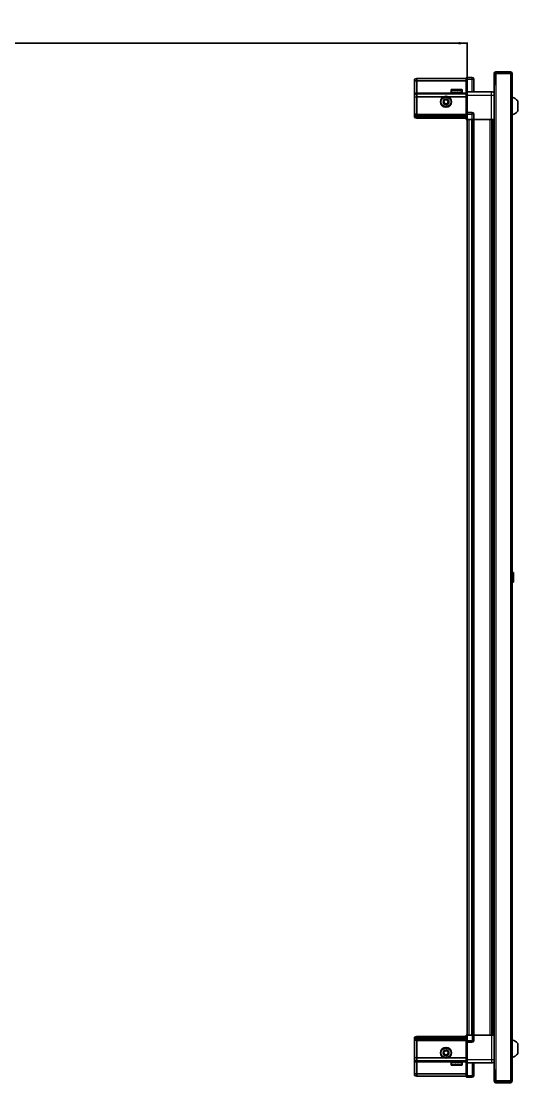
# Model space of a CAD drawing. Header units: millimetres. Extents: x 877 to 3916, y -1024 to 1882.
# Drawn here: x 2533 to 3122, y 549 to 1808 of the extents above; entities that cross this region are included whole.
import ezdxf

# ---------------------------------------------------------------- set-up
doc = ezdxf.new("R2010")
doc.units = ezdxf.units.MM
doc.layers.add('FORMAT', color=7, linetype='Continuous')
doc.styles.add('SLDTEXTSTYLE0', font='TXT', dxfattribs={"width": 0.75})
doc.dimstyles.new('SLDDIMSTYLE0', dxfattribs={"dimtxt": 20, "dimasz": 10, "dimexe": 0, "dimexo": 0.0625, "dimgap": 5, "dimtad": 2, "dimdec": 1, "dimrnd": 1e-09, "dimzin": 12, "dimdsep": 46, "dimtxsty": 'SLDTEXTSTYLE0', "dimsah": 1, "dimcen": 0.09, "dimadec": 0, "dimazin": 3, "dimtfac": 1, "dimtofl": 0, "dimtmove": 0, "dimatfit": 3, "dimfxl": 0, "dimfrac": 2, "dimtolj": 1, "dimtzin": 12, "dimarcsym": 0})

# ---------------------------------------------------------------- blocks, each defined once
blk = doc.blocks.new('_D_5')
at = {"layer": 'FORMAT'}
for p, q in [((1762.2, 1691.2), (1762.2, 1782.7)), ((1762.2, 1781.7), (3062.2, 1781.7)), ((3062.2, 1691.2), (3062.2, 1782.7))]:
    blk.add_line(p, q, dxfattribs=at)
for points in [[(1762.2, 1781.7), (1772.2, 1780.1), (1772.2, 1783.2)], [(3062.2, 1781.7), (3052.2, 1783.2), (3052.2, 1780.1)]]:
    blk.add_solid(points, dxfattribs=at)
at = {"layer": 'FORMAT', "insert": (2382.6, 1807.4), "char_height": 20, "attachment_point": 1, "style": 'SLDTEXTSTYLE0'}
blk.add_mtext('1300', dxfattribs=at)

msp = doc.modelspace()

# ---------------------------------------------------------------- linework, layer by layer
at = {"color": 7, "linetype": 'Continuous', "lineweight": 25}
for p, q in [((2999.55, 1738.85), (3002.55, 1739.66)), ((2999.55, 1737), (2999.55, 1738.85)), ((3002.55, 1739.66), (3002.55, 1737.16)), ((3002.55, 1739.66), (3060.85, 1739.66)), ((3061.71, 1741.16), (3060.85, 1740.66)), ((3061.71, 1741.16), (3060.85, 1740.66)), ((3060.85, 1740.66), (3060.85, 1739.16)), ((3060.85, 1724.36), (3060.85, 1739.16)), ((3062.05, 1741.16), (3061.71, 1741.16)), ((3062.05, 1741.16), (3061.71, 1741.16)), ((3062.05, 1739.16), (3062.05, 1741.16)), ((3062.05, 1741.16), (3062.05, 1741.16)), ((3062.05, 1741.16), (3068.05, 1741.16)), ((3062.05, 1739.16), (3062.05, 1724.36)), ((3070.05, 1739.16), (3070.05, 1724.16)), ((3094.05, 1745.56), (3094.05, 1733.16)), ((3095.55, 1745.56), (3095.55, 1733.16)), ((3096.05, 1732.66), (3096.05, 1745.56)), ((3096.05, 1745.56), (3113.45, 1745.56)), ((3113.45, 1747.66), (3096.15, 1747.66)), ((3113.45, 1746.16), (3096.15, 1746.16)), ((3113.45, 1746.16), (3113.45, 1747.66)), ((3113.45, 1745.56), (3115.55, 1745.56)), ((3115.55, 1745.56), (3115.55, 550.76)), ((2999.55, 1737), (3002.55, 1737.16)), ((2999.55, 1722.66), (2999.55, 1737)), ((3002.55, 1737.16), (3002.55, 1722.66)), ((3002.55, 1737.16), (3060.85, 1737.16)), ((3043.05, 1726.06), (3043.05, 1723.16)), ((3043.85, 1726.86), (3055.25, 1726.86)), ((3056.05, 1723.16), (3056.05, 1726.06)), ((3093.95, 1732.66), (3093.95, 563.66)), ((3093.95, 1732.66), (3096.05, 1732.66)), ((3094.05, 1733.16), (3095.55, 1733.16)), ((2999.55, 1720.85), (2999.55, 1722.66)), ((2999.55, 1720.85), (3002.55, 1721.66)), ((2999.55, 1717.83), (2999.55, 1720.85)), ((3002.55, 1718.16), (2999.55, 1717.83)), ((2999.55, 1697.66), (2999.55, 1717.83)), ((3002.55, 1722.66), (3002.55, 1721.66)), ((3002.55, 1721.66), (3002.55, 1718.16)), ((3002.55, 1721.66), (3060.85, 1721.66)), ((3002.55, 1718.16), (3002.55, 1697.66)), ((3002.55, 1718.16), (3034.55, 1718.16)), ((3039.55, 1718.16), (3060.85, 1718.16)), ((3043.05, 1723.16), (3043.09, 1723.16)), ((3043.21, 1723.66), (3043.09, 1723.66)), ((3043.09, 1723.66), (3043.09, 1723.16)), ((3043.09, 1723.16), (3043.21, 1723.16)), ((3043.21, 1723.66), (3043.21, 1723.16)), ((3043.21, 1723.16), (3043.62, 1723.16)), ((3043.96, 1723.66), (3043.62, 1723.66)), ((3043.62, 1723.66), (3043.62, 1723.16)), ((3043.62, 1723.16), (3043.96, 1723.16)), ((3043.96, 1723.66), (3043.96, 1723.16)), ((3043.96, 1723.16), (3044.73, 1723.16)), ((3045.25, 1723.66), (3044.73, 1723.66)), ((3044.73, 1723.66), (3044.73, 1723.16)), ((3044.73, 1723.16), (3045.25, 1723.16)), ((3045.15, 1723.16), (3045.15, 1723.06)), ((3045.15, 1723.06), (3053.95, 1723.06)), ((3045.25, 1723.66), (3045.25, 1723.16)), ((3045.25, 1723.16), (3046.31, 1723.16)), ((3045.55, 1722.66), (3046.24, 1722.18)), ((3045.55, 1722.66), (3053.55, 1722.66)), ((3046.24, 1722.18), (3045.55, 1721.69)), ((3045.55, 1721.69), (3045.55, 1721.66)), ((3045.55, 1721.69), (3053.55, 1721.69)), ((3046.24, 1722.18), (3052.86, 1722.18)), ((3046.97, 1723.66), (3046.31, 1723.66)), ((3046.31, 1723.66), (3046.31, 1723.16)), ((3046.31, 1723.16), (3046.97, 1723.16)), ((3046.97, 1723.66), (3046.97, 1723.16)), ((3046.97, 1723.16), (3048.21, 1723.16)), ((3048.94, 1723.66), (3048.21, 1723.66)), ((3048.21, 1723.66), (3048.21, 1723.16)), ((3048.21, 1723.16), (3048.64, 1723.16)), ((3048.64, 1723.66), (3048.64, 1723.16)), ((3048.94, 1723.66), (3048.94, 1723.16)), ((3048.94, 1723.16), (3050.24, 1723.16)), ((3050.97, 1723.66), (3050.24, 1723.66)), ((3050.24, 1723.66), (3050.24, 1723.16)), ((3050.51, 1723.66), (3050.51, 1723.16)), ((3050.51, 1723.16), (3050.97, 1723.16)), ((3050.97, 1723.66), (3050.97, 1723.16)), ((3050.97, 1723.16), (3052.2, 1723.16)), ((3052.86, 1723.66), (3052.2, 1723.66)), ((3052.2, 1723.66), (3052.2, 1723.16)), ((3052.2, 1723.16), (3052.86, 1723.16)), ((3052.86, 1723.66), (3052.86, 1723.16)), ((3052.86, 1723.16), (3053.91, 1723.16)), ((3052.86, 1722.18), (3053.55, 1722.66)), ((3053.55, 1721.69), (3052.86, 1722.18)), ((3053.55, 1721.66), (3053.55, 1721.69)), ((3054.43, 1723.66), (3053.91, 1723.66)), ((3053.91, 1723.66), (3053.91, 1723.16)), ((3053.91, 1723.16), (3054.43, 1723.16)), ((3053.95, 1723.06), (3053.95, 1723.16)), ((3054.43, 1723.66), (3054.43, 1723.16)), ((3054.43, 1723.16), (3055.18, 1723.16)), ((3055.52, 1723.66), (3055.18, 1723.66)), ((3055.18, 1723.66), (3055.18, 1723.16)), ((3055.18, 1723.16), (3055.52, 1723.16)), ((3055.52, 1723.66), (3055.52, 1723.16)), ((3055.52, 1723.16), (3055.91, 1723.16)), ((3056.02, 1723.66), (3055.91, 1723.66)), ((3055.91, 1723.66), (3055.91, 1723.16)), ((3055.91, 1723.16), (3056.02, 1723.16)), ((3056.02, 1723.66), (3056.02, 1723.16)), ((3056.02, 1723.16), (3056.05, 1723.16)), ((3060.85, 1724.16), (3060.85, 1724.36)), ((3062.05, 1724.16), (3060.85, 1724.16)), ((3060.85, 1720.16), (3060.85, 1724.16)), ((3060.85, 1699.86), (3060.85, 1720.16)), ((3062.05, 1724.36), (3062.05, 1724.16)), ((3062.05, 1724.16), (3062.05, 1720.16)), ((3062.05, 1724.16), (3091.05, 1724.16)), ((3062.05, 1720.16), (3062.05, 1699.86)), ((3122.15, 1701.16), (3122.15, 1713.16)), ((3060.85, 1699.66), (3060.85, 1699.86)), ((3062.05, 1699.86), (3062.05, 1699.66)), ((2999.55, 1695.85), (2999.55, 1697.66)), ((3002.55, 1696.66), (2999.55, 1695.85)), ((2999.55, 1695.11), (2999.55, 1695.85)), ((3002.55, 1695.66), (2999.55, 1695.11)), ((2999.55, 1694.61), (2999.55, 1695.11)), ((3002.55, 1694.16), (2999.55, 1694.61)), ((2999.55, 1693.46), (2999.55, 1694.61)), ((3002.55, 1692.66), (2999.55, 1693.46)), ((3002.55, 1697.66), (3002.55, 1696.66)), ((3002.55, 1696.66), (3002.55, 1695.66)), ((3002.55, 1696.66), (3060.85, 1696.66)), ((3002.55, 1695.66), (3060.85, 1695.66)), ((3002.55, 1695.66), (3002.55, 1694.16)), ((3002.55, 1694.16), (3002.55, 1692.66)), ((3002.55, 1694.16), (3060.85, 1694.16)), ((3002.55, 1692.66), (3060.85, 1692.66)), ((3062.05, 1699.66), (3060.85, 1699.66)), ((3060.85, 1699.66), (3060.85, 1698.98)), ((3060.85, 1691.16), (3060.85, 1698.98)), ((3061.71, 1691.16), (3060.85, 1691.16)), ((3061.71, 1697.66), (3061.71, 1691.16)), ((3062.05, 1691.16), (3061.71, 1691.16)), ((3062.05, 1697.66), (3062.05, 1699.66)), ((3062.05, 1697.66), (3062.05, 1699.66)), ((3062.05, 1699.66), (3068.05, 1699.66)), ((3062.05, 1697.66), (3062.05, 1691.16)), ((3062.05, 1691.16), (3068.05, 1691.16)), ((3062.2, 1691.16), (3062.2, 605.16)), ((3070.05, 1691.16), (3068.05, 1691.16)), ((3069.4, 1691.16), (3069.4, 605.16)), ((3070.05, 1697.66), (3070.05, 1691.16)), ((3070.05, 1691.16), (3091.05, 1691.16)), ((3092.07, 605.16), (3092.07, 1691.16)), ((3092.11, 605.16), (3092.11, 1691.16)), ((3093.9, 1691.16), (3093.9, 605.16)), ((3116.53, 1153.94), (3115.55, 1152.96)), ((3117.05, 1153.94), (3116.53, 1153.94)), ((3116.53, 1153.94), (3116.53, 1142.37)), ((3117.05, 1153.94), (3117.05, 1142.37)), ((3115.55, 1143.36), (3116.53, 1142.37)), ((3116.53, 1142.37), (3117.05, 1142.37)), ((3060.85, 597.34), (3060.85, 605.16)), ((3060.85, 605.16), (3061.71, 605.16)), ((3061.71, 605.16), (3061.71, 605.16)), ((3061.71, 605.16), (3061.71, 598.66)), ((3062.05, 605.16), (3061.71, 605.16)), ((3062.05, 605.16), (3062.05, 598.66)), ((3062.05, 605.16), (3062.05, 605.16)), ((3062.05, 605.16), (3068.05, 605.16)), ((3062.05, 605.16), (3062.05, 598.66)), ((3070.05, 605.16), (3068.05, 605.16)), ((3070.05, 598.66), (3070.05, 605.16)), ((3070.05, 605.16), (3091.05, 605.16)), ((3002.55, 603.66), (2999.55, 602.85)), ((2999.55, 602.85), (2999.55, 601.7)), ((3002.55, 602.16), (2999.55, 601.7)), ((2999.55, 601.7), (2999.55, 601.2)), ((3002.55, 600.66), (2999.55, 601.2)), ((2999.55, 601.2), (2999.55, 600.46)), ((3002.55, 599.66), (2999.55, 600.46)), ((2999.55, 600.46), (2999.55, 598.66)), ((2999.55, 598.66), (2999.55, 578.49)), ((3002.55, 602.16), (3002.55, 603.66)), ((3002.55, 603.66), (3060.85, 603.66)), ((3002.55, 602.16), (3060.85, 602.16)), ((3002.55, 600.66), (3002.55, 602.16)), ((3002.55, 600.66), (3060.85, 600.66)), ((3002.55, 599.66), (3002.55, 600.66)), ((3002.55, 599.66), (3060.85, 599.66)), ((3002.55, 598.66), (3002.55, 599.66)), ((3002.55, 578.16), (3002.55, 598.66)), ((3060.85, 597.34), (3060.85, 596.66)), ((3062.05, 596.66), (3060.85, 596.66)), ((3060.85, 596.46), (3060.85, 596.66)), ((3060.85, 576.16), (3060.85, 596.46)), ((3062.05, 596.66), (3062.05, 598.66)), ((3062.05, 596.66), (3062.05, 596.46)), ((3062.05, 596.66), (3068.05, 596.66)), ((3062.05, 596.46), (3062.05, 576.16)), ((3122.15, 583.16), (3122.15, 595.16)), ((3002.55, 578.16), (2999.55, 578.49)), ((2999.55, 578.49), (2999.55, 575.46)), ((2999.55, 575.46), (3002.55, 574.66)), ((2999.55, 575.46), (2999.55, 573.66)), ((2999.55, 573.66), (2999.55, 559.31)), ((3002.55, 578.16), (3034.55, 578.16)), ((3002.55, 574.66), (3002.55, 578.16)), ((3002.55, 574.66), (3060.85, 574.66)), ((3002.55, 573.66), (3002.55, 574.66)), ((3002.55, 559.16), (3002.55, 573.66)), ((3039.55, 578.16), (3060.85, 578.16)), ((3043.05, 573.16), (3043.05, 570.26)), ((3043.07, 573.16), (3043.05, 573.16)), ((3043.07, 572.66), (3043.07, 573.16)), ((3043.16, 573.16), (3043.07, 573.16)), ((3043.07, 572.66), (3043.16, 572.66)), ((3043.16, 572.66), (3043.16, 573.16)), ((3043.54, 573.16), (3043.16, 573.16)), ((3043.54, 572.66), (3043.54, 573.16)), ((3043.86, 573.16), (3043.54, 573.16)), ((3043.54, 572.66), (3043.86, 572.66)), ((3055.25, 569.46), (3043.85, 569.46)), ((3043.86, 572.66), (3043.86, 573.16)), ((3044.59, 573.16), (3043.86, 573.16)), ((3044.59, 572.66), (3044.59, 573.16)), ((3045.1, 573.16), (3044.59, 573.16)), ((3044.59, 572.66), (3045.1, 572.66)), ((3045.1, 572.66), (3045.1, 573.16)), ((3046.14, 573.16), (3045.1, 573.16)), ((3045.15, 573.26), (3045.15, 573.16)), ((3053.95, 573.26), (3045.15, 573.26)), ((3045.55, 574.66), (3045.55, 574.63)), ((3045.55, 574.63), (3046.24, 574.14)), ((3053.55, 574.63), (3045.55, 574.63)), ((3046.24, 574.14), (3045.55, 573.66)), ((3053.55, 573.66), (3045.55, 573.66)), ((3046.14, 572.66), (3046.14, 573.16)), ((3046.79, 573.16), (3046.14, 573.16)), ((3046.14, 572.66), (3046.79, 572.66)), ((3052.86, 574.14), (3046.24, 574.14)), ((3046.79, 572.66), (3046.79, 573.16)), ((3048.01, 573.16), (3046.79, 573.16)), ((3048.01, 572.66), (3048.01, 573.16)), ((3048.51, 573.16), (3048.01, 573.16)), ((3048.01, 572.66), (3048.74, 572.66)), ((3048.51, 572.66), (3048.51, 573.16)), ((3048.74, 572.66), (3048.74, 573.16)), ((3050.04, 573.16), (3048.74, 573.16)), ((3050.04, 572.66), (3050.04, 573.16)), ((3050.04, 572.66), (3050.77, 572.66)), ((3050.38, 572.66), (3050.38, 573.16)), ((3050.77, 573.16), (3050.38, 573.16)), ((3050.77, 572.66), (3050.77, 573.16)), ((3052.02, 573.16), (3050.77, 573.16)), ((3052.02, 572.66), (3052.02, 573.16)), ((3052.69, 573.16), (3052.02, 573.16)), ((3052.02, 572.66), (3052.69, 572.66)), ((3052.69, 572.66), (3052.69, 573.16)), ((3053.76, 573.16), (3052.69, 573.16)), ((3052.86, 574.14), (3053.55, 574.63)), ((3053.55, 573.66), (3052.86, 574.14)), ((3053.55, 574.63), (3053.55, 574.66)), ((3053.76, 572.66), (3053.76, 573.16)), ((3054.29, 573.16), (3053.76, 573.16)), ((3053.76, 572.66), (3054.29, 572.66)), ((3053.95, 573.16), (3053.95, 573.26)), ((3054.29, 572.66), (3054.29, 573.16)), ((3055.08, 573.16), (3054.29, 573.16)), ((3055.08, 572.66), (3055.08, 573.16)), ((3055.43, 573.16), (3055.08, 573.16)), ((3055.08, 572.66), (3055.43, 572.66)), ((3055.43, 572.66), (3055.43, 573.16)), ((3055.86, 573.16), (3055.43, 573.16)), ((3055.86, 572.66), (3055.86, 573.16)), ((3056, 573.16), (3055.86, 573.16)), ((3055.86, 572.66), (3056, 572.66)), ((3056, 572.66), (3056, 573.16)), ((3056.05, 573.16), (3056, 573.16)), ((3056.05, 570.26), (3056.05, 573.16)), ((3060.85, 572.16), (3060.85, 576.16)), ((3062.05, 572.16), (3060.85, 572.16)), ((3060.85, 571.96), (3060.85, 572.16)), ((3060.85, 557.16), (3060.85, 571.96)), ((3062.05, 576.16), (3062.05, 572.16)), ((3062.05, 572.16), (3062.05, 571.96)), ((3062.05, 572.16), (3091.05, 572.16)), ((3062.05, 571.96), (3062.05, 557.16)), ((3062.05, 571.96), (3062.05, 557.16)), ((3070.05, 557.16), (3070.05, 572.16)), ((2999.55, 559.31), (3002.55, 559.16)), ((2999.55, 559.31), (2999.55, 557.46)), ((2999.55, 557.46), (3002.55, 556.66)), ((3002.55, 559.16), (3060.85, 559.16)), ((3002.55, 556.66), (3002.55, 559.16)), ((3002.55, 556.66), (3060.85, 556.66)), ((3060.85, 557.16), (3060.85, 555.66)), ((3060.85, 555.66), (3061.71, 555.16)), ((3062.05, 555.16), (3061.71, 555.16)), ((3062.05, 555.16), (3062.05, 557.16)), ((3062.05, 555.16), (3068.05, 555.16)), ((3096.05, 563.66), (3093.95, 563.66)), ((3094.05, 563.16), (3095.55, 563.16)), ((3094.05, 563.16), (3094.05, 550.76)), ((3095.55, 563.16), (3095.55, 550.76)), ((3096.05, 550.76), (3096.05, 563.66)), ((3113.45, 550.76), (3096.05, 550.76)), ((3096.15, 550.16), (3113.45, 550.16)), ((3096.15, 548.66), (3113.45, 548.66)), ((3115.55, 550.76), (3113.45, 550.76)), ((3113.45, 550.16), (3113.45, 548.66))]:
    msp.add_line(p, q, dxfattribs=at)
at = {"color": 8, "linetype": 'Continuous', "lineweight": 18}
for p, q in [((3062.05, 1739.16), (3060.85, 1739.16)), ((3062.05, 1739.16), (3068.05, 1739.16)), ((3068.05, 1739.16), (3068.05, 1741.16)), ((3068.05, 1724.16), (3068.05, 1739.16)), ((3068.05, 1739.16), (3070.05, 1739.16)), ((3095.55, 1745.56), (3094.05, 1745.56)), ((3096.15, 1746.16), (3096.15, 1747.66)), ((3113.45, 1745.56), (3113.45, 550.76)), ((3043.05, 1726.06), (3056.05, 1726.06)), ((3096.05, 1732.66), (3096.05, 563.66)), ((2999.55, 1722.66), (3002.55, 1722.66)), ((3002.55, 1722.66), (3045.55, 1722.66)), ((3053.55, 1722.66), (3060.85, 1722.66)), ((3060.85, 1724.36), (3062.05, 1724.36)), ((3062.05, 1720.16), (3060.85, 1720.16)), ((3062.05, 1720.16), (3091.05, 1720.16)), ((3091.05, 1691.16), (3091.05, 1720.16)), ((3060.85, 1699.86), (3062.05, 1699.86)), ((3002.55, 1697.66), (2999.55, 1697.66)), ((3002.55, 1697.66), (3060.85, 1697.66)), ((3062.05, 1697.66), (3061.71, 1697.66)), ((3062.05, 1697.66), (3068.05, 1697.66)), ((3064.2, 1691.16), (3064.2, 605.16)), ((3067.4, 1691.16), (3067.4, 605.16)), ((3068.05, 1697.66), (3068.05, 1699.66)), ((3068.05, 1691.16), (3068.05, 1697.66)), ((3070.05, 1697.66), (3068.05, 1697.66)), ((3070.05, 1691.16), (3070.05, 605.16)), ((3089.45, 605.16), (3089.45, 1691.16)), ((3090.86, 1691.16), (3090.86, 605.16)), ((3093.31, 605.16), (3093.31, 1691.16)), ((3062.05, 605.16), (3061.71, 605.16)), ((3068.05, 605.16), (3068.05, 598.66)), ((3091.05, 605.16), (3091.05, 576.16)), ((3002.55, 598.66), (2999.55, 598.66)), ((3002.55, 598.66), (3060.85, 598.66)), ((3062.05, 596.46), (3060.85, 596.46)), ((3062.05, 598.66), (3061.71, 598.66)), ((3062.05, 598.66), (3068.05, 598.66)), ((3070.05, 598.66), (3068.05, 598.66)), ((3068.05, 598.66), (3068.05, 596.66)), ((2999.55, 573.66), (3002.55, 573.66)), ((3002.55, 573.66), (3045.55, 573.66)), ((3056.05, 570.26), (3043.05, 570.26)), ((3053.55, 573.66), (3060.85, 573.66)), ((3062.05, 576.16), (3060.85, 576.16)), ((3062.05, 571.96), (3060.85, 571.96)), ((3062.05, 576.16), (3091.05, 576.16)), ((3068.05, 572.16), (3068.05, 557.16)), ((3062.05, 557.16), (3060.85, 557.16)), ((3062.05, 557.16), (3068.05, 557.16)), ((3068.05, 557.16), (3070.05, 557.16)), ((3068.05, 557.16), (3068.05, 555.16)), ((3095.55, 550.76), (3094.05, 550.76)), ((3096.15, 550.16), (3096.15, 548.66))]:
    msp.add_line(p, q, dxfattribs=at)
at = {"color": 7, "linetype": 'Continuous', "lineweight": 25}
for centre, radius in [((3037.05, 1712.16), 6.5), ((3037.05, 1712.16), 3.46), ((3037.05, 584.16), 6.5), ((3037.05, 584.16), 3.46)]:
    msp.add_circle(centre, radius, dxfattribs=at)
at = {"color": 8, "linetype": 'Continuous', "lineweight": 18}
for centre in [(3037.05, 1712.16), (3037.05, 584.16)]:
    msp.add_circle(centre, 5.7, dxfattribs=at)
at = {"color": 7, "linetype": 'Continuous', "lineweight": 25}
for centre, radius, start, end in [((3068.05, 1739.16), 2, 0, 90), ((3096.15, 1745.56), 2.1, 90, 180), ((3096.15, 1745.56), 0.6, 90, 180), ((3113.45, 1745.56), 2.1, 0, 90), ((3113.45, 1745.56), 0.6, 0, 90), ((3043.85, 1726.06), 0.8, 90, 180), ((3055.25, 1726.06), 0.8, 0, 90), ((3037.05, 1712.16), 2.5, 120.74103, 180.74103), ((3037.05, 1712.16), 2.5, 60.74103, 120.74103), ((3037.05, 1712.16), 2.5, 0.74103, 60.74103), ((3045.15, 1722.66), 0.4, 0, 90), ((3053.95, 1722.66), 0.4, 90, 180), ((3112.52, 1706.13), 11.91, 36.1266, 75.29965), ((3037.05, 1712.16), 2.5, 180.74103, 240.74103), ((3037.05, 1712.16), 2.5, 240.74103, 300.74103), ((3037.05, 1712.16), 2.5, 300.74103, 0.74103), ((3112.52, 1708.18), 11.91, 284.70035, 323.8734), ((3068.05, 1697.66), 2, 0, 90), ((3068.05, 598.66), 2, 270, 0), ((3112.52, 588.13), 11.91, 36.1266, 75.29965), ((3037.05, 584.16), 2.5, 155.91157, 215.91157), ((3037.05, 584.16), 2.5, 95.91157, 155.91157), ((3037.05, 584.16), 2.5, 215.91157, 275.91157), ((3037.05, 584.16), 2.5, 35.91157, 95.91157), ((3037.05, 584.16), 2.5, 275.91157, 335.91157), ((3037.05, 584.16), 2.5, 335.91157, 35.91157), ((3112.52, 590.18), 11.91, 284.70035, 323.8734), ((3043.85, 570.26), 0.8, 180, 270), ((3045.15, 573.66), 0.4, 270, 0), ((3053.95, 573.66), 0.4, 180, 270), ((3055.25, 570.26), 0.8, 270, 0), ((3068.05, 557.16), 2, 270, 0), ((3096.15, 550.76), 2.1, 180, 270), ((3096.15, 550.76), 0.6, 180, 270), ((3113.45, 550.76), 2.1, 270, 0), ((3113.45, 550.76), 0.6, 270, 0)]:
    msp.add_arc(centre, radius, start, end, dxfattribs=at)
for centre, start_param, end_param in [((3058.25, 1697.66), 0, 0.7227342), ((3058.25, 598.66), 5.5604511, 6.2831853)]:
    msp.add_ellipse(centre, major_axis=(3.46, 0), ratio=0.5773503, start_param=start_param, end_param=end_param, dxfattribs=at)
for points, knots in [([(3034.53, 1713.57), (3034.97, 1713.83), (3035.8, 1714.33), (3036.63, 1714.82), (3037.01, 1715.05)], [0, 0, 0, 0, 0.5346859, 1, 1, 1, 1]), ([(3034.57, 1710.68), (3034.57, 1710.81), (3034.56, 1711.41), (3034.54, 1712.4), (3034.53, 1713.22), (3034.53, 1713.57)], [0, 0, 0, 0, 0.1331247, 0.6370994, 1, 1, 1, 1]), ([(3037.01, 1715.05), (3037.46, 1714.79), (3038.3, 1714.32), (3039.14, 1713.85), (3039.53, 1713.63)], [0, 0, 0, 0, 0.53468586, 1, 1, 1, 1]), ([(3039.53, 1713.63), (3039.53, 1713.29), (3039.54, 1712.47), (3039.56, 1711.47), (3039.57, 1710.87), (3039.57, 1710.75)], [0, 0, 0, 0, 0.3629006, 0.8668753, 1, 1, 1, 1]), ([(3091.05, 1724.16), (3091.49, 1724.11), (3092.17, 1724.04), (3092.98, 1723.6), (3093.53, 1723.17), (3093.81, 1722.79), (3093.95, 1722.61)], [0, 0, 0, 0, 0.3842982, 0.5911726, 0.8024372, 1, 1, 1, 1]), ([(3037.09, 1709.27), (3036.64, 1709.52), (3035.79, 1710), (3034.96, 1710.46), (3034.57, 1710.68)], [0, 0, 0, 0, 0.5346859, 1, 1, 1, 1]), ([(3039.57, 1710.75), (3039.12, 1710.48), (3038.29, 1709.99), (3037.47, 1709.5), (3037.09, 1709.27)], [0, 0, 0, 0, 0.5346859, 1, 1, 1, 1]), ([(3093.9, 1691.16), (3093.86, 1691.16), (3093.64, 1691.16), (3092.92, 1691.16), (3091.96, 1691.16), (3091.31, 1691.16), (3091.05, 1691.16)], [0, 0, 0, 0, 0.07170733, 0.42097906, 0.77025079, 1, 1, 1, 1]), ([(3093.9, 605.16), (3093.86, 605.16), (3093.64, 605.16), (3092.92, 605.16), (3091.96, 605.16), (3091.31, 605.16), (3091.05, 605.16)], [0, 0, 0, 0, 0.0717073, 0.4209791, 0.7702508, 1, 1, 1, 1]), ([(3034.18, 583.86), (3034.39, 584.33), (3034.78, 585.21), (3035.17, 586.09), (3035.36, 586.5)], [0, 0, 0, 0, 0.5346859, 1, 1, 1, 1]), ([(3035.87, 581.52), (3035.57, 581.94), (3035, 582.72), (3034.44, 583.5), (3034.18, 583.86)], [0, 0, 0, 0, 0.5346859, 1, 1, 1, 1]), ([(3035.36, 586.5), (3035.7, 586.53), (3036.52, 586.62), (3037.51, 586.72), (3038.1, 586.78), (3038.23, 586.79)], [0, 0, 0, 0, 0.3629006, 0.8668753, 1, 1, 1, 1]), ([(3038.74, 581.82), (3038.62, 581.81), (3038.02, 581.75), (3037.03, 581.64), (3036.21, 581.56), (3035.87, 581.52)], [0, 0, 0, 0, 0.13312467, 0.63709944, 1, 1, 1, 1]), ([(3038.23, 586.79), (3038.53, 586.38), (3039.09, 585.6), (3039.66, 584.82), (3039.92, 584.46)], [0, 0, 0, 0, 0.5346859, 1, 1, 1, 1]), ([(3039.92, 584.46), (3039.71, 583.99), (3039.32, 583.1), (3038.92, 582.23), (3038.74, 581.82)], [0, 0, 0, 0, 0.5346859, 1, 1, 1, 1]), ([(3091.05, 572.16), (3091.49, 572.21), (3092.17, 572.28), (3092.98, 572.71), (3093.53, 573.15), (3093.81, 573.53), (3093.95, 573.71)], [0, 0, 0, 0, 0.3842982, 0.5911726, 0.8024372, 1, 1, 1, 1])]:
    msp.add_open_spline(points, degree=3, knots=knots, dxfattribs=at)
at = {"color": 8, "linetype": 'Continuous', "lineweight": 18}
for points in [[(3091.05, 1720.16), (3091.05, 1720.68), (3091.05, 1721.73), (3091.05, 1723.05), (3091.05, 1723.98), (3091.05, 1724.1), (3091.05, 1724.16)], [(3091.05, 576.16), (3091.05, 575.63), (3091.05, 574.59), (3091.05, 573.26), (3091.05, 572.34), (3091.05, 572.22), (3091.05, 572.16)]]:
    msp.add_open_spline(points, degree=3, dxfattribs=at)
for points, knots in [([(3091.05, 1720.16), (3091.49, 1720.16), (3092.17, 1720.16), (3092.98, 1720.16), (3093.53, 1720.16), (3093.81, 1720.16), (3093.95, 1720.16)], [0, 0, 0, 0, 0.3842982, 0.5911726, 0.8024372, 1, 1, 1, 1]), ([(3091.05, 576.16), (3091.49, 576.16), (3092.17, 576.16), (3092.98, 576.16), (3093.53, 576.16), (3093.81, 576.16), (3093.95, 576.16)], [0, 0, 0, 0, 0.38429816, 0.59117259, 0.8024372, 1, 1, 1, 1])]:
    msp.add_open_spline(points, degree=3, knots=knots, dxfattribs=at)

# ---------------------------------------------------------------- dimensions: what is measured, and where the dimension line sits
at = {"layer": 'FORMAT'}
dim = msp.add_linear_dim(base=(3062.2, 1781.66), p1=(1762.2, 1691.16), p2=(3062.2, 1691.16), angle=0, dimstyle='SLDDIMSTYLE0', dxfattribs=at)
dim.commit()
dim.dimension.update_dxf_attribs({"geometry": '_D_5', "text_midpoint": (2412.2, 1781.66), "dimtype": 160})

doc.saveas('drawing.dxf')
